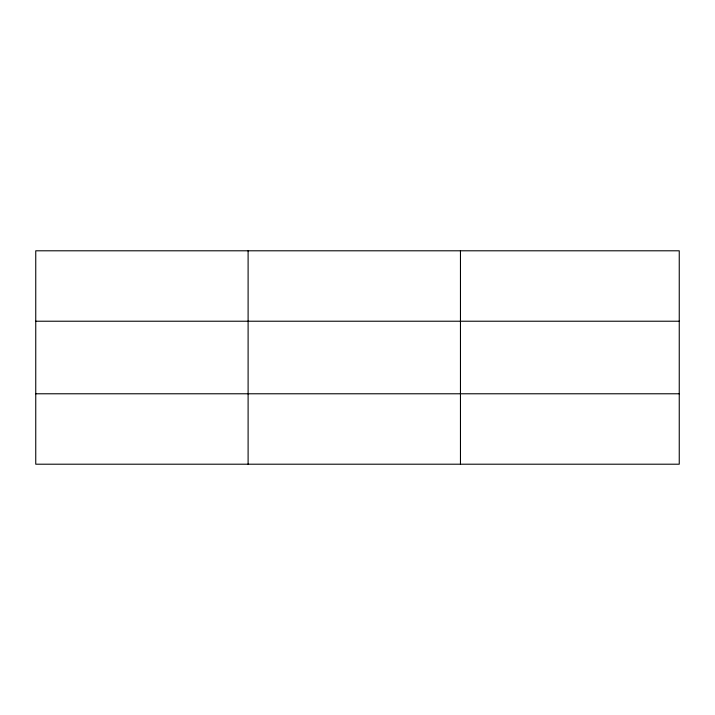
<?xml version="1.0" encoding="UTF-8"?>
<svg xmlns="http://www.w3.org/2000/svg" width="715" height="715" viewBox="0 0 715 715"><rect width="100%" height="100%" fill="white"/><g stroke="black" fill="none" stroke-linecap="round" stroke-linejoin="round"><path stroke-width="1.07" d="M248.105 250.795L248.105 464.205M460.46 250.795L460.46 464.205M679.25 321.223L679.25 250.795L35.75 250.795L35.75 464.205L679.25 464.205L679.25 321.223L35.75 321.223M35.75 393.777L679.25 393.777"/></g></svg>
